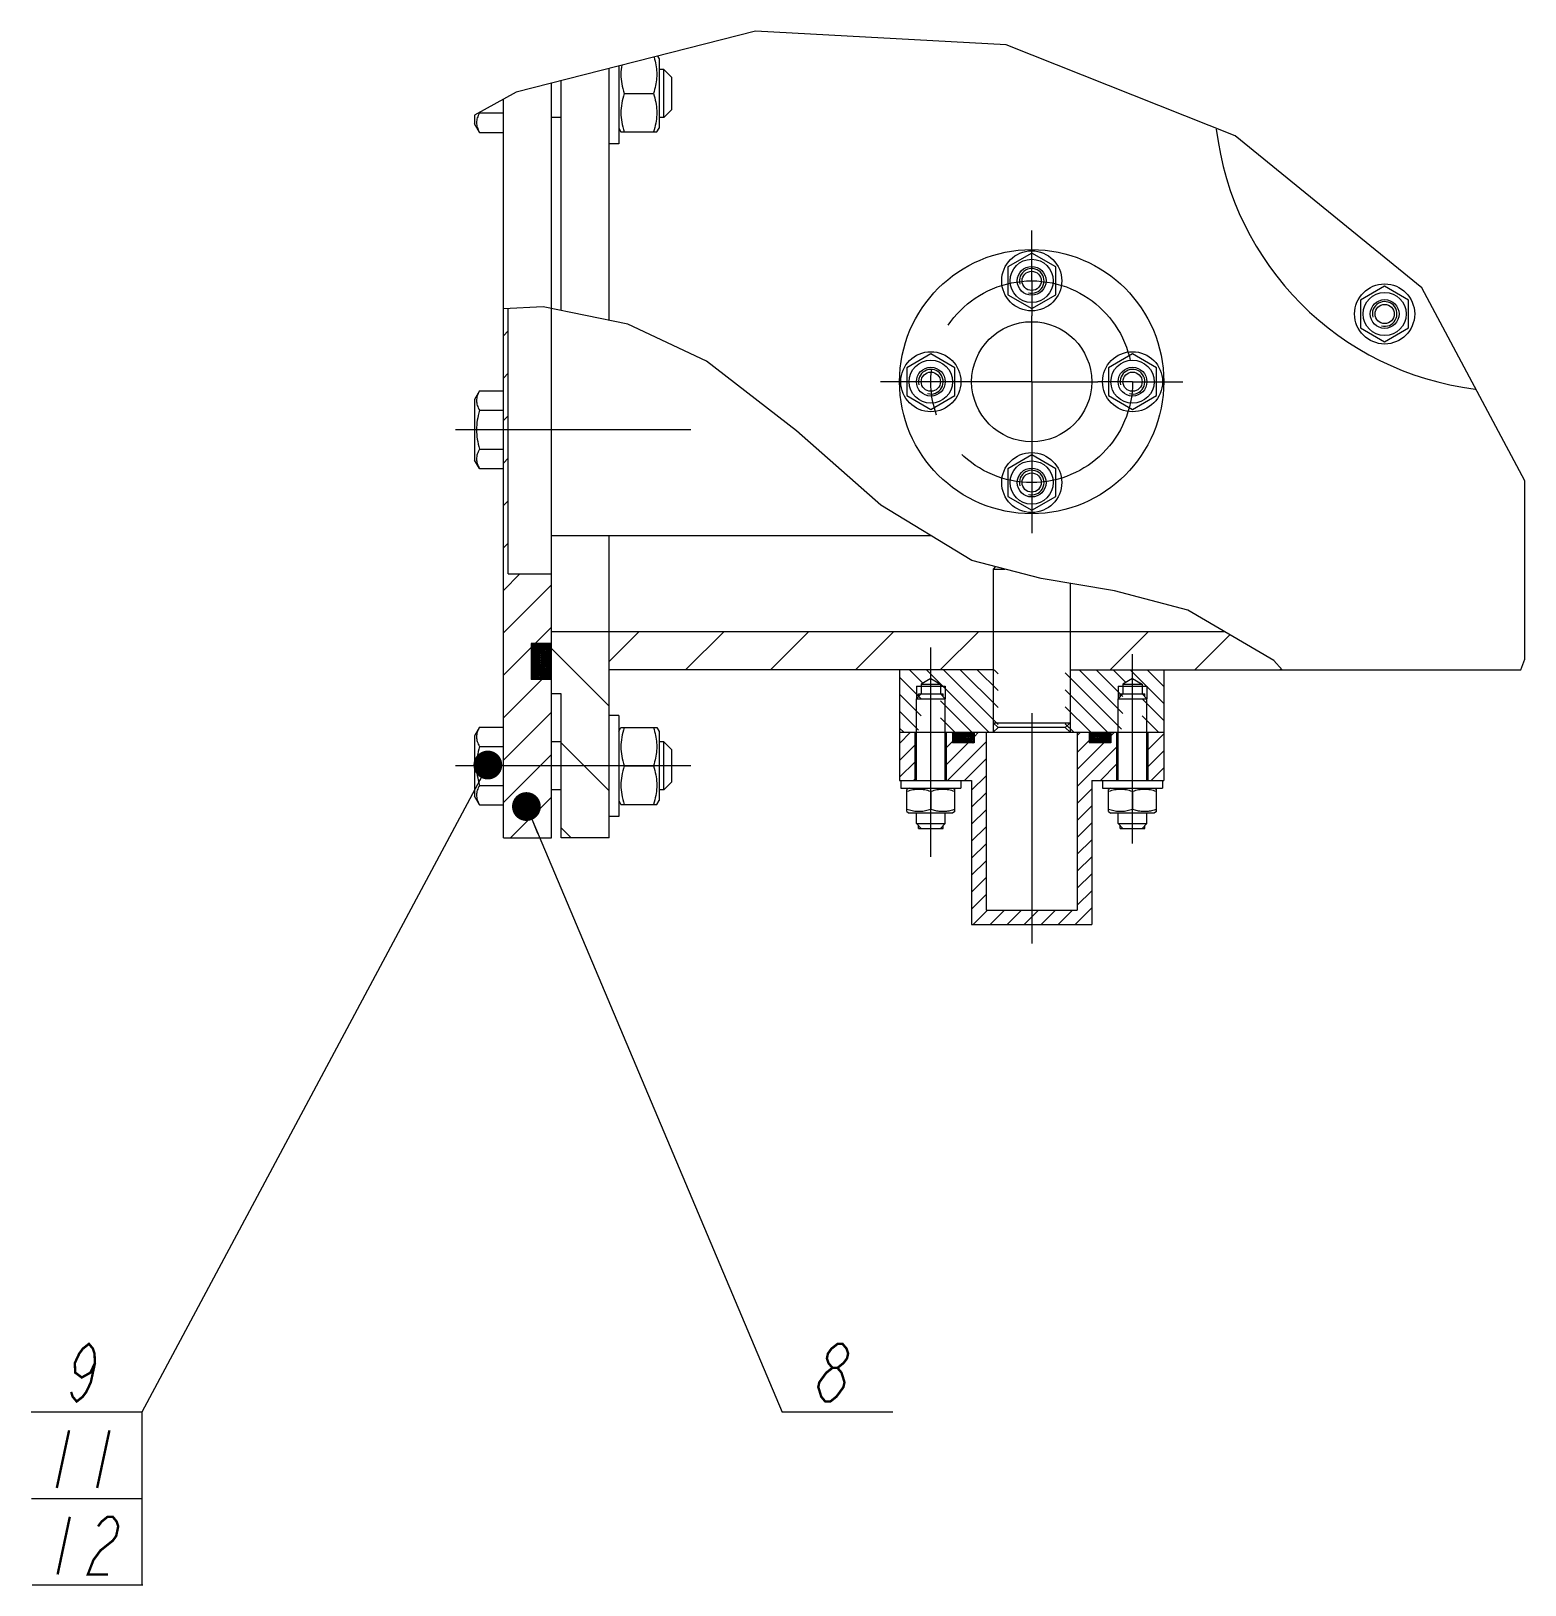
# Model space of a CAD drawing. Header units: millimetres. Extents: x 0 to 1189, y 0 to 841.
# Drawn here: x 825.7 to 981.3, y 295.2 to 457 of the extents above; entities that cross this region are included whole.
import ezdxf

# ---------------------------------------------------------------- set-up
doc = ezdxf.new("R2010")
doc.units = ezdxf.units.MM
doc.header["$LTSCALE"] = 65.395
doc.linetypes.add('CENTER', pattern=[0.6, 0.375, -0.075, 0.075, -0.075])
doc.layers.get('0').update_dxf_attribs({"linetype": 'CONTINUOUS'})
doc.layers.add('ALL_AXIS', color=7, linetype='CONTINUOUS')
doc.styles.get("Standard").update_dxf_attribs({"font": 'txt', "width": 0.7})
doc.dimstyles.get("Standard").update_dxf_attribs({"dimtxt": 3.5, "dimasz": 3, "dimexe": 0.18, "dimexo": 0.0625, "dimgap": 0.09, "dimtad": 1, "dimdec": 5, "dimdsep": 46, "dimtxsty": 'STANDARD', "dimblk": '_FILLED', "dimblk1": '_FILLED', "dimblk2": '_FILLED', "dimcen": 0.09, "dimadec": 0, "dimazin": 0, "dimtol": 1, "dimtp": 1e-05, "dimtm": 1e-05, "dimtfac": 1, "dimtdec": 5, "dimtofl": 0, "dimtmove": 0, "dimatfit": 3, "dimldrblk": '_FILLED', "dimfxl": 1, "dimtolj": 1, "dimarcsym": 0})

# ---------------------------------------------------------------- blocks, each defined once
blk = doc.blocks.new('SYMBOL_39_BL0', base_point=(837.27, 304.25))
at = {"color": 2, "linetype": 'CONTINUOUS'}
blk.add_line((837.27, 313.25), (837.27, 295.25), dxfattribs=at)
blk = doc.blocks.new('_FILLED')
at = {"color": 0, "linetype": 'BYBLOCK'}
blk.add_solid([(0, 0), (-1, 0.167), (-1, -0.167)], dxfattribs=at)
blk = doc.blocks.new('BOM BALLOON 64_BL10', base_point=(909.72, 316.79))
at = {"color": 2, "linetype": 'CONTINUOUS'}
blk.add_line((903.95, 313.25), (915.48, 313.25), dxfattribs=at)
at = {"color": 2, "linetype": 'CONTINUOUS', "const_width": 0.25}
for points in [[(909.19, 317.84), (908.77, 318.34), (908.61, 318.84), (908.72, 319.34), (909.09, 319.84), (909.72, 320.34), (910.24, 320.34), (910.66, 319.84), (910.82, 319.34), (910.71, 318.84), (910.34, 318.34), (909.71, 317.84)], [(908.44, 314.34), (908.02, 314.84), (907.87, 315.34), (907.71, 315.84), (907.82, 316.34), (908.18, 316.84), (908.55, 317.34), (909.19, 317.84), (909.71, 317.84), (910.13, 317.34), (910.29, 316.84), (910.44, 316.34), (910.33, 315.84), (909.97, 315.34), (909.6, 314.84), (908.97, 314.34), (908.44, 314.34)]]:
    blk.add_lwpolyline(points, dxfattribs=at)
blk = doc.blocks.new('BOM BALLOON 65_BL11', base_point=(831.51, 316.79))
at = {"color": 2, "linetype": 'CONTINUOUS'}
blk.add_line((825.75, 313.25), (837.27, 313.25), dxfattribs=at)
at = {"color": 2, "linetype": 'CONTINUOUS', "const_width": 0.25}
blk.add_lwpolyline([(832.4, 318.34), (831.92, 317.34), (831.03, 316.84), (830.35, 317.34), (830.3, 318.34), (830.77, 319.34), (831.14, 319.84), (831.77, 320.34), (832.19, 319.84), (832.35, 319.34), (832.4, 318.34), (831.97, 316.34), (831.5, 315.34), (831.13, 314.84), (830.5, 314.34), (830.08, 314.84), (829.92, 315.34)], dxfattribs=at)
blk = doc.blocks.new('BOM BALLOON 67_BL12', base_point=(831.55, 307.79))
at = {"color": 2, "linetype": 'CONTINUOUS'}
blk.add_line((825.78, 304.25), (837.31, 304.25), dxfattribs=at)
at = {"color": 2, "linetype": 'CONTINUOUS', "const_width": 0.25}
for points in [[(829.71, 311.34), (828.43, 305.34)], [(833.91, 311.34), (832.63, 305.34)]]:
    blk.add_lwpolyline(points, dxfattribs=at)
blk = doc.blocks.new('BOM BALLOON 68_BL13', base_point=(831.62, 298.79))
at = {"color": 2, "linetype": 'CONTINUOUS'}
blk.add_line((825.86, 295.25), (837.38, 295.25), dxfattribs=at)
at = {"color": 2, "linetype": 'CONTINUOUS', "const_width": 0.25}
for points in [[(829.78, 302.34), (828.51, 296.34)], [(832.72, 301.34), (833.09, 301.84), (833.72, 302.34), (834.25, 302.34), (834.66, 301.84), (834.82, 301.34), (834.61, 300.34), (834.24, 299.84), (833.61, 299.34), (832.98, 298.84), (832.24, 297.84), (831.66, 296.34), (833.76, 296.34)]]:
    blk.add_lwpolyline(points, dxfattribs=at)

msp = doc.modelspace()

# ---------------------------------------------------------------- linework, layer by layer
at = {"color": 7, "linetype": 'CONTINUOUS'}
for p, q in [((901.15615289, 457.00871372), (876.25122143, 450.63298883)), ((927.26651014, 455.56466518), (901.15615289, 457.00871372)), ((951.10151068, 446.11126981), (927.26651014, 455.56466518)), ((885.92718079, 426.88386897), (885.92718079, 453.11005868)), ((886.92718079, 453.36606119), (886.92718079, 445.25613375)), ((890.95877627, 454.39815974), (891.1273761, 454.10613985)), ((891.1273761, 454.10610933), (891.1273761, 446.90615816)), ((891.6273761, 453.00613375), (891.1273761, 453.00613375)), ((891.6273761, 448.00613375), (891.6273761, 453.00613375)), ((892.42718079, 452.20613069), (891.6273761, 453.00613375)), ((879.92718079, 373.00613375), (879.92718079, 451.57404364)), ((880.92718079, 427.92320853), (880.92718079, 451.83004614)), ((892.42718079, 452.20613069), (892.42718079, 448.8061368)), ((876.25122143, 450.63298883), (871.92718079, 448.25320314)), ((874.92718079, 373.00613375), (874.92718079, 449.90428777)), ((887.51555969, 450.50613375), (890.53899719, 450.50613375)), ((871.92718079, 448.25320314), (871.92718079, 447.35613985)), ((872.44182922, 448.48541231), (874.92718079, 448.48541231)), ((891.6273761, 448.00613375), (892.42718079, 448.8061368)), ((872.44182922, 446.46467562), (871.92718079, 447.35613985)), ((872.44182922, 446.46467562), (874.92718079, 446.46467562)), ((880.92718079, 448.00613375), (879.92718079, 448.00613375)), ((886.92718079, 446.90612764), (887.15813782, 446.50613375)), ((887.15813782, 446.50613375), (890.89641907, 446.50613375)), ((890.89641907, 446.50610323), (891.1273761, 446.90612764)), ((891.6273761, 448.00613375), (891.1273761, 448.00613375)), ((886.92718079, 445.25613375), (885.92718079, 445.25613375)), ((970.55356623, 430.2940814), (951.10151068, 446.11126981)), ((929.92718079, 433.89288301), (927.42718079, 432.44950838)), ((932.42718079, 432.44950838), (929.92718079, 433.89288301)), ((927.42718079, 432.44950838), (927.42718079, 429.56275911)), ((932.42718079, 429.56275911), (932.42718079, 432.44950838)), ((966.67718079, 430.4432065), (964.17718079, 428.99983187)), ((969.17718079, 428.99983187), (966.67718079, 430.4432065)), ((981.28197119, 410.1916779), (970.55356623, 430.2940814)), ((927.42718079, 429.56275911), (929.92718079, 428.11938448)), ((929.92718079, 428.11938448), (932.42718079, 429.56275911)), ((964.17718079, 428.99983187), (964.17718079, 426.1130826)), ((969.17718079, 426.1130826), (969.17718079, 428.99983187)), ((879.06246307, 428.31081535), (874.92718079, 428.08633394)), ((875.42718079, 400.50613375), (875.42718079, 428.11347582)), ((887.86468079, 426.48115511), (879.06246307, 428.31081535)), ((896.05511047, 422.64030428), (887.86468079, 426.48115511)), ((964.17718079, 426.1130826), (966.67718079, 424.66970796)), ((966.67718079, 424.66970796), (969.17718079, 426.1130826)), ((905.43596985, 415.38424654), (896.05511047, 422.64030428)), ((919.42718079, 423.39288301), (916.92718079, 421.94950838)), ((921.92718079, 421.94950838), (919.42718079, 423.39288301)), ((940.42718079, 423.39288301), (937.92718079, 421.94950838)), ((942.92718079, 421.94950838), (940.42718079, 423.39288301)), ((916.92718079, 421.94950838), (916.92718079, 419.06275911)), ((921.92718079, 419.06275911), (921.92718079, 421.94950838)), ((937.92718079, 421.94950838), (937.92718079, 419.06275911)), ((942.92718079, 419.06275911), (942.92718079, 421.94950838)), ((872.44182922, 419.54759188), (871.92718079, 418.65612764)), ((872.44182922, 419.54759188), (874.92718079, 419.54759188)), ((916.92718079, 419.06275911), (919.42718079, 417.61938448)), ((919.42718079, 417.61938448), (921.92718079, 419.06275911)), ((937.92718079, 419.06275911), (940.42718079, 417.61938448)), ((940.42718079, 417.61938448), (942.92718079, 419.06275911)), ((871.92718079, 418.65612764), (871.92718079, 412.35613985)), ((872.44182922, 417.52685518), (874.92718079, 417.52685518)), ((914.2289386, 407.65496797), (905.43596985, 415.38424654)), ((872.44182922, 413.48541231), (874.92718079, 413.48541231)), ((929.92718079, 412.89288301), (927.42718079, 411.44950838)), ((932.42718079, 411.44950838), (929.92718079, 412.89288301)), ((872.44182922, 411.46467562), (871.92718079, 412.35613985)), ((872.44182922, 411.46467562), (874.92718079, 411.46467562)), ((927.42718079, 411.44950838), (927.42718079, 408.56275911)), ((932.42718079, 408.56275911), (932.42718079, 411.44950838)), ((981.26228819, 391.63891707), (981.28197119, 410.1916779)), ((923.71087219, 401.89837618), (914.2289386, 407.65496797)), ((927.42718079, 408.56275911), (929.92718079, 407.11938448)), ((929.92718079, 407.11938448), (932.42718079, 408.56275911)), ((879.92718079, 404.50613375), (919.41546204, 404.50613375)), ((885.92718079, 373.00613375), (885.92718079, 404.50613375)), ((930.91325794, 400.01659763), (923.71092318, 401.89836859)), ((926.17568549, 401.25439434), (925.92718079, 401.00613375)), ((875.42718079, 400.50613375), (879.92718079, 400.50613375)), ((925.92718079, 401.00613375), (925.92718079, 385.00613375)), ((925.92718079, 401.00613375), (927.12588396, 401.00613375)), ((938.55022766, 398.74134798), (930.91302063, 400.01660127)), ((933.92718079, 399.51329012), (933.92718079, 385.00613375)), ((946.18135498, 396.71288433), (938.55001297, 398.74135108)), ((955.1327378, 391.49014733), (946.18135498, 396.71288433)), ((877.82708313, 393.25613375), (877.82708313, 389.50613375)), ((879.92718079, 393.25613375), (877.82708313, 393.25613375)), ((879.92718079, 394.50613375), (949.96380188, 394.50613375)), ((955.99361502, 390.50613375), (955.1327378, 391.49014733)), ((980.87053069, 390.50613375), (981.26228819, 391.63891707)), ((925.92718079, 390.50613375), (885.92718079, 390.50613375)), ((916.17718079, 390.50613375), (916.17718079, 379.00613375)), ((933.92718079, 390.50613375), (980.87053069, 390.50613375)), ((943.67718079, 390.50613375), (943.67718079, 379.00613375)), ((879.92718079, 389.50613375), (877.82708313, 389.50613375)), ((917.92718079, 388.8061368), (920.92718079, 388.8061368)), ((919.42718079, 389.60699434), (918.42718079, 389.00613375)), ((918.42718079, 389.00613375), (918.42718079, 388.00613375)), ((918.42718079, 389.00613375), (920.42718079, 389.00613375)), ((919.42718079, 389.60699434), (920.42718079, 389.00613375)), ((920.42718079, 389.00613375), (920.42718079, 388.00613375)), ((938.92718079, 388.8061368), (941.92718079, 388.8061368)), ((940.42718079, 389.60699434), (939.42718079, 389.00613375)), ((939.42718079, 389.00613375), (941.42718079, 389.00613375)), ((939.42718079, 389.00613375), (939.42718079, 388.00613375)), ((940.42718079, 389.60699434), (941.42718079, 389.00613375)), ((941.42718079, 389.00613375), (941.42718079, 388.00613375)), ((880.92718079, 388.00613375), (879.92718079, 388.00613375)), ((880.92718079, 373.00613375), (880.92718079, 388.00613375)), ((918.42718079, 388.00613375), (917.92718079, 387.50613375)), ((917.92718079, 379.00613375), (917.92718079, 387.50613375)), ((917.92718079, 387.50613375), (920.92718079, 387.50613375)), ((918.14397766, 388.00613375), (920.71087219, 388.00613375)), ((920.42718079, 388.00613375), (920.92718079, 387.50613375)), ((920.92718079, 379.00613375), (920.92718079, 387.50613375)), ((939.42718079, 388.00613375), (938.92718079, 387.50613375)), ((938.92718079, 387.50613375), (941.92718079, 387.50613375)), ((938.92718079, 379.00613375), (938.92718079, 387.50613375)), ((939.14397766, 388.00613375), (941.71087219, 388.00613375)), ((941.42718079, 388.00613375), (941.92718079, 387.50613375)), ((941.92718079, 379.00613375), (941.92718079, 387.50613375)), ((886.92718079, 385.75613375), (885.92718079, 385.75613375)), ((886.92718079, 385.75613375), (886.92718079, 375.25613375)), ((925.92718079, 385.00613375), (933.92718079, 385.00613375)), ((925.92718079, 385.00613375), (926.42718079, 384.50613375)), ((933.92718079, 385.00613375), (933.42718079, 384.50613375)), ((872.44182922, 384.54759188), (871.92718079, 383.65612764)), ((871.92718079, 383.65612764), (871.92718079, 377.35613985)), ((872.44182922, 384.54759188), (874.92718079, 384.54759188)), ((886.92718079, 384.10613985), (887.15813782, 384.50613375)), ((887.15813782, 384.50613375), (890.89641907, 384.50613375)), ((890.89641907, 384.50616426), (891.1273761, 384.10613985)), ((891.1273761, 384.10610933), (891.1273761, 376.90615816)), ((916.17718079, 384.00613375), (943.67718079, 384.00613375)), ((917.80218079, 379.00613375), (917.80218079, 384.00613375)), ((921.05218079, 379.00613375), (921.05218079, 384.00613375)), ((921.67718079, 384.00613375), (921.67718079, 382.90612764)), ((923.92718079, 384.00613375), (923.92718079, 382.90612764)), ((925.17718079, 384.00613375), (925.17718079, 365.50613375)), ((926.42718079, 384.50613375), (925.92718079, 384.00613375)), ((933.42718079, 384.50613375), (926.42718079, 384.50613375)), ((933.42718079, 384.50613375), (933.92718079, 384.00613375)), ((934.67718079, 384.00613375), (934.67718079, 365.50613375)), ((935.92718079, 384.00613375), (935.92718079, 382.90612764)), ((938.17718079, 384.00613375), (938.17718079, 382.90612764)), ((938.80218079, 379.00613375), (938.80218079, 384.00613375)), ((942.05218079, 379.00613375), (942.05218079, 384.00613375)), ((872.44182922, 382.52685518), (874.92718079, 382.52685518)), ((880.92718079, 383.00613375), (879.92718079, 383.00613375)), ((891.6273761, 383.00613375), (891.1273761, 383.00613375)), ((891.6273761, 378.00613375), (891.6273761, 383.00613375)), ((892.42718079, 382.20613069), (891.6273761, 383.00613375)), ((892.42718079, 382.20613069), (892.42718079, 378.8061368)), ((923.92718079, 382.90612764), (921.67718079, 382.90612764)), ((938.17718079, 382.90612764), (935.92718079, 382.90612764)), ((887.51555969, 380.50613375), (890.53899719, 380.50613375)), ((891.6273761, 378.00613375), (892.42718079, 378.8061368)), ((916.17718079, 379.00613375), (923.67718079, 379.00613375)), ((916.30218079, 379.00613375), (916.30218079, 378.20613069)), ((922.55218079, 379.00613375), (922.55218079, 378.20613069)), ((923.67718079, 379.00613375), (923.67718079, 364.00613375)), ((936.17718079, 379.00613375), (943.67718079, 379.00613375)), ((936.17718079, 379.00613375), (936.17718079, 364.00613375)), ((937.30218079, 379.00613375), (937.30218079, 378.20613069)), ((943.55218079, 379.00613375), (943.55218079, 378.20613069)), ((872.44182922, 376.46467562), (871.92718079, 377.35613985)), ((872.44182922, 378.48541231), (874.92718079, 378.48541231)), ((880.92718079, 378.00613375), (879.92718079, 378.00613375)), ((886.92718079, 376.90612764), (887.15813782, 376.50613375)), ((890.89641907, 376.50610323), (891.1273761, 376.90612764)), ((891.6273761, 378.00613375), (891.1273761, 378.00613375)), ((916.30218079, 378.20613069), (922.55218079, 378.20613069)), ((917.17718079, 378.20613069), (916.92718079, 378.06179781)), ((916.92718079, 375.75047273), (916.92718079, 378.06179781)), ((919.42718079, 377.83850069), (919.42718079, 375.97376985)), ((921.67718079, 378.20613069), (921.92718079, 378.06179781)), ((921.92718079, 375.75047273), (921.92718079, 378.06179781)), ((937.30218079, 378.20613069), (943.55218079, 378.20613069)), ((938.17718079, 378.20613069), (937.92718079, 378.06179781)), ((937.92718079, 375.75047273), (937.92718079, 378.06179781)), ((940.42718079, 377.83850069), (940.42718079, 375.97376985)), ((942.67718079, 378.20613069), (942.92718079, 378.06179781)), ((942.92718079, 375.75047273), (942.92718079, 378.06179781)), ((872.44182922, 376.46467562), (874.92718079, 376.46467562)), ((887.15813782, 376.50613375), (890.89641907, 376.50613375)), ((916.92718079, 375.75048799), (917.17718079, 375.60613985)), ((921.67718079, 375.60613985), (917.17718079, 375.60613985)), ((917.92718079, 374.50613375), (917.92718079, 375.60613985)), ((920.92718079, 374.50613375), (920.92718079, 375.60613985)), ((921.92718079, 375.75048799), (921.67718079, 375.60613985)), ((937.92718079, 375.75048799), (938.17718079, 375.60613985)), ((942.67718079, 375.60613985), (938.17718079, 375.60613985)), ((938.92718079, 374.50613375), (938.92718079, 375.60613985)), ((941.92718079, 374.50613375), (941.92718079, 375.60613985)), ((942.92718079, 375.75048799), (942.67718079, 375.60613985)), ((886.92718079, 375.25613375), (885.92718079, 375.25613375)), ((918.42718079, 374.00613375), (917.92718079, 374.50613375)), ((917.92718079, 374.50613375), (920.92718079, 374.50613375)), ((918.14397766, 374.00613375), (920.71087219, 374.00613375)), ((920.42718079, 374.00613375), (920.92718079, 374.50613375)), ((938.92718079, 374.50613375), (941.92718079, 374.50613375)), ((939.42718079, 374.00613375), (938.92718079, 374.50613375)), ((939.14397766, 374.00613375), (941.71087219, 374.00613375)), ((941.42718079, 374.00613375), (941.92718079, 374.50613375)), ((874.92718079, 373.00613375), (879.92718079, 373.00613375)), ((885.92718079, 373.00613375), (880.92718079, 373.00613375)), ((923.67718079, 364.00613375), (936.17718079, 364.00613375)), ((925.17718079, 365.50613375), (934.67718079, 365.50613375))]:
    msp.add_line(p, q, dxfattribs=at)
at = {"color": 2, "linetype": 'CONTINUOUS'}
for p, q in [((874.92727797, 425.29855972), (875.42727797, 425.79855972)), ((874.92727797, 420.87914233), (875.42727797, 421.37914233)), ((874.92727797, 416.45972495), (875.42727797, 416.95972495)), ((874.92727797, 412.04030757), (875.42727797, 412.54030757)), ((874.92727797, 407.62089019), (875.42727797, 408.12089019)), ((874.92727797, 403.2014728), (875.42727797, 403.7014728)), ((874.92727797, 398.78205542), (876.6513563, 400.50613375)), ((874.92727797, 394.36263804), (879.92727797, 399.36263804)), ((878.24019106, 393.25613375), (879.92727797, 394.94322066)), ((877.82727797, 393.11566469), (877.96774703, 393.25613375)), ((877.82727797, 392.93888799), (878.14452372, 393.25613375)), ((877.82727797, 392.7621113), (878.32130042, 393.25613375)), ((877.82727797, 392.5853346), (878.49807711, 393.25613375)), ((877.82727797, 392.40855791), (878.67485381, 393.25613375)), ((877.82727797, 392.23178121), (878.8516305, 393.25613375)), ((877.82727797, 392.05500452), (879.0284072, 393.25613375)), ((877.82727797, 391.87822782), (879.20518389, 393.25613375)), ((877.82727797, 391.70145113), (879.38196059, 393.25613375)), ((877.82727797, 391.52467443), (879.55873729, 393.25613375)), ((877.82727797, 391.34789774), (879.73551398, 393.25613375)), ((877.82727797, 391.17112104), (879.91229068, 393.25613375)), ((879.92727797, 391.06852755), (877.82727797, 393.16852755)), ((877.82727797, 390.99434435), (879.92727797, 393.09434435)), ((879.92727797, 391.24530425), (877.91644848, 393.25613375)), ((879.92727797, 391.42208094), (878.09322517, 393.25613375)), ((879.92727797, 391.59885764), (878.27000187, 393.25613375)), ((879.92727797, 391.77563433), (878.44677856, 393.25613375)), ((879.92727797, 391.95241103), (878.62355526, 393.25613375)), ((879.92727797, 392.12918772), (878.80033195, 393.25613375)), ((879.92727797, 392.30596442), (878.97710865, 393.25613375)), ((879.92727797, 392.48274112), (879.15388534, 393.25613375)), ((879.92727797, 392.65951781), (879.33066204, 393.25613375)), ((879.92727797, 392.83629451), (879.50743873, 393.25613375)), ((879.92727797, 393.0130712), (879.68421543, 393.25613375)), ((879.92727797, 393.1898479), (879.86099212, 393.25613375)), ((885.92727797, 391.37761452), (889.05579719, 394.50613375)), ((893.89463196, 390.50613375), (897.89463196, 394.50613375)), ((902.73346672, 390.50613375), (906.73346672, 394.50613375)), ((911.57230149, 390.50613375), (915.57230149, 394.50613375)), ((920.41113625, 390.50613375), (924.41113625, 394.50613375)), ((938.08880578, 390.50613375), (942.08880578, 394.50613375)), ((946.92764055, 390.50613375), (950.57240636, 394.15089955)), ((874.92727797, 389.94322066), (877.82727797, 392.84322066)), ((879.92727797, 390.89175086), (877.82727797, 392.99175086)), ((877.82727797, 390.81756765), (879.92727797, 392.91756765)), ((879.92727797, 390.71497416), (877.82727797, 392.81497416)), ((877.82727797, 390.64079096), (879.92727797, 392.74079096)), ((879.92727797, 390.53819747), (877.82727797, 392.63819747)), ((877.82727797, 390.46401426), (879.92727797, 392.56401426)), ((879.92727797, 390.36142077), (877.82727797, 392.46142077)), ((877.82727797, 390.28723757), (879.92727797, 392.38723757)), ((879.92727797, 390.18464408), (877.82727797, 392.28464408)), ((877.82727797, 390.11046087), (879.92727797, 392.21046087)), ((879.92727797, 390.00786738), (877.82727797, 392.10786738)), ((877.82727797, 389.93368417), (879.92727797, 392.03368417)), ((879.92727797, 389.83109069), (877.82727797, 391.93109069)), ((877.82727797, 389.75690748), (879.92727797, 391.85690748)), ((879.92727797, 389.65431399), (877.82727797, 391.75431399)), ((877.82727797, 389.58013078), (879.92727797, 391.68013078)), ((879.89868152, 389.50613375), (877.82727797, 391.5775373)), ((877.93005763, 389.50613375), (879.92727797, 391.50335409)), ((885.92727797, 386.74477751), (879.92727797, 392.74477751)), ((879.72190483, 389.50613375), (877.82727797, 391.4007606)), ((879.54512813, 389.50613375), (877.82727797, 391.2239839)), ((879.36835144, 389.50613375), (877.82727797, 391.04720721)), ((879.19157474, 389.50613375), (877.82727797, 390.87043051)), ((879.01479805, 389.50613375), (877.82727797, 390.69365382)), ((878.83802135, 389.50613375), (877.82727797, 390.51687712)), ((878.66124466, 389.50613375), (877.82727797, 390.34010043)), ((878.48446796, 389.50613375), (877.82727797, 390.16332373)), ((878.30769126, 389.50613375), (877.82727797, 389.98654704)), ((878.10683432, 389.50613375), (879.92727797, 391.32657739)), ((878.28361102, 389.50613375), (879.92727797, 391.1498007)), ((878.46038771, 389.50613375), (879.92727797, 390.973024)), ((878.63716441, 389.50613375), (879.92727797, 390.79624731)), ((878.81394111, 389.50613375), (879.92727797, 390.61947061)), ((878.9907178, 389.50613375), (879.92727797, 390.44269392)), ((879.1674945, 389.50613375), (879.92727797, 390.26591722)), ((879.34427119, 389.50613375), (879.92727797, 390.08914053)), ((879.52104789, 389.50613375), (879.92727797, 389.91236383)), ((918.59437291, 389.10653451), (917.19477368, 390.50613375)), ((925.46254063, 384.00613375), (918.96254063, 390.50613375)), ((926.42727797, 384.80916336), (920.73030758, 390.50613375)), ((926.42727797, 386.57693031), (922.49807454, 390.50613375)), ((926.42727797, 388.34469726), (924.26584149, 390.50613375)), ((926.42727797, 390.11246422), (926.03360844, 390.50613375)), ((939.26597711, 384.34483289), (933.42727797, 390.18353203)), ((939.42727797, 385.95129898), (934.87244321, 390.50613375)), ((939.42727797, 387.71906593), (936.64021016, 390.50613375)), ((939.72755342, 389.18655744), (938.40797711, 390.50613375)), ((943.67727797, 387.00459984), (940.17574407, 390.50613375)), ((943.67727797, 388.77236679), (941.94351102, 390.50613375)), ((955.76647531, 390.50613375), (955.88762533, 390.62728377)), ((874.92727797, 385.52380327), (878.90960844, 389.50613375)), ((878.13091457, 389.50613375), (877.82727797, 389.80977034)), ((877.95413787, 389.50613375), (877.82727797, 389.63299365)), ((879.69782458, 389.50613375), (879.92727797, 389.73558714)), ((879.87460128, 389.50613375), (879.92727797, 389.55881044)), ((918.42727797, 387.5058625), (916.17727797, 389.7558625)), ((917.92718079, 388.8061368), (917.92718079, 387.50613375)), ((920.92718079, 388.8061368), (920.92718079, 387.50613375)), ((937.8369093, 384.00613375), (933.42727797, 388.41576507)), ((938.92718079, 388.8061368), (938.92718079, 387.50613375)), ((941.92718079, 388.8061368), (941.92718079, 387.50613375)), ((918.42727797, 385.73809554), (916.17727797, 387.98809554)), ((918.14397766, 387.7226407), (918.14397766, 388.00613375)), ((923.69477368, 384.00613375), (920.42727797, 387.27362945)), ((920.71087219, 387.7226407), (920.71087219, 388.00613375)), ((936.06914235, 384.00613375), (933.42727797, 386.64799812)), ((939.14397766, 387.7226407), (939.14397766, 388.00613375)), ((943.67727797, 385.23683289), (941.42727797, 387.48683289)), ((941.71087219, 387.7226407), (941.71087219, 388.00613375)), ((874.92727797, 381.10438589), (879.92727797, 386.10438589)), ((918.1593754, 384.23823117), (916.17727797, 386.22032859)), ((921.92700672, 384.00613375), (920.42727797, 385.5058625)), ((925.92718079, 385.00613375), (925.92718079, 384.00613375)), ((933.92718079, 385.00613375), (933.92718079, 384.00613375)), ((943.14021016, 384.00613375), (941.42727797, 385.71906593)), ((916.62370587, 384.00613375), (916.17727797, 384.45256164)), ((916.17727797, 382.85700671), (917.32640501, 384.00613375)), ((921.67727797, 383.88942658), (921.79398514, 384.00613375)), ((921.67727797, 383.71264988), (921.97076183, 384.00613375)), ((921.67727797, 383.53587319), (922.14753853, 384.00613375)), ((921.67727797, 383.35909649), (922.32431522, 384.00613375)), ((921.67727797, 383.1823198), (922.50109192, 384.00613375)), ((921.67727797, 383.0055431), (922.67786861, 384.00613375)), ((922.67786861, 382.90613375), (921.67727797, 383.90672439)), ((922.50109192, 382.90613375), (921.67727797, 383.72994769)), ((922.32431522, 382.90613375), (921.67727797, 383.553171)), ((922.14753853, 382.90613375), (921.67727797, 383.3763943)), ((922.85464531, 382.90613375), (921.75464531, 384.00613375)), ((921.75464531, 382.90613375), (922.85464531, 384.00613375)), ((923.031422, 382.90613375), (921.931422, 384.00613375)), ((921.931422, 382.90613375), (923.031422, 384.00613375)), ((923.2081987, 382.90613375), (922.1081987, 384.00613375)), ((922.1081987, 382.90613375), (923.2081987, 384.00613375)), ((923.3849754, 382.90613375), (922.2849754, 384.00613375)), ((922.2849754, 382.90613375), (923.3849754, 384.00613375)), ((923.56175209, 382.90613375), (922.46175209, 384.00613375)), ((922.46175209, 382.90613375), (923.56175209, 384.00613375)), ((923.73852879, 382.90613375), (922.63852879, 384.00613375)), ((922.63852879, 382.90613375), (923.73852879, 384.00613375)), ((923.91530548, 382.90613375), (922.81530548, 384.00613375)), ((922.81530548, 382.90613375), (923.91530548, 384.00613375)), ((923.92727797, 383.07093795), (922.99208218, 384.00613375)), ((922.99208218, 382.90613375), (923.92727797, 383.84132954)), ((923.92727797, 383.24771464), (923.16885887, 384.00613375)), ((923.16885887, 382.90613375), (923.92727797, 383.66455285)), ((923.92727797, 383.42449134), (923.34563557, 384.00613375)), ((923.34563557, 382.90613375), (923.92727797, 383.48777615)), ((923.92727797, 383.60126804), (923.52241226, 384.00613375)), ((923.92727797, 383.77804473), (923.69918896, 384.00613375)), ((923.92727797, 383.95482143), (923.87596565, 384.00613375)), ((923.92727797, 383.5359389), (924.39747282, 384.00613375)), ((934.3013754, 384.00613375), (933.42727797, 384.88023117)), ((934.67727797, 383.67933718), (935.00407454, 384.00613375)), ((935.92727797, 383.99729096), (935.93612076, 384.00613375)), ((935.92727797, 383.82051426), (936.11289746, 384.00613375)), ((935.92727797, 383.64373757), (936.28967415, 384.00613375)), ((935.92727797, 383.46696087), (936.46645085, 384.00613375)), ((935.92727797, 383.29018417), (936.64322754, 384.00613375)), ((935.92727797, 383.11340748), (936.82000424, 384.00613375)), ((935.92727797, 382.93663078), (936.99678093, 384.00613375)), ((936.99678093, 382.90613375), (935.92727797, 383.97563671)), ((936.82000424, 382.90613375), (935.92727797, 383.79886001)), ((936.64322754, 382.90613375), (935.92727797, 383.62208332)), ((936.46645085, 382.90613375), (935.92727797, 383.44530662)), ((937.17355763, 382.90613375), (936.07355763, 384.00613375)), ((936.07355763, 382.90613375), (937.17355763, 384.00613375)), ((937.35033432, 382.90613375), (936.25033432, 384.00613375)), ((936.25033432, 382.90613375), (937.35033432, 384.00613375)), ((937.52711102, 382.90613375), (936.42711102, 384.00613375)), ((936.42711102, 382.90613375), (937.52711102, 384.00613375)), ((937.70388771, 382.90613375), (936.60388771, 384.00613375)), ((936.60388771, 382.90613375), (937.70388771, 384.00613375)), ((937.88066441, 382.90613375), (936.78066441, 384.00613375)), ((936.78066441, 382.90613375), (937.88066441, 384.00613375)), ((938.05744111, 382.90613375), (936.95744111, 384.00613375)), ((936.95744111, 382.90613375), (938.05744111, 384.00613375)), ((938.17727797, 382.96307357), (937.1342178, 384.00613375)), ((937.1342178, 382.90613375), (938.17727797, 383.94919392)), ((938.17727797, 383.13985027), (937.3109945, 384.00613375)), ((937.3109945, 382.90613375), (938.17727797, 383.77241722)), ((938.17727797, 383.31662696), (937.48777119, 384.00613375)), ((937.48777119, 382.90613375), (938.17727797, 383.59564053)), ((938.17727797, 383.49340366), (937.66454789, 384.00613375)), ((937.66454789, 382.90613375), (938.17727797, 383.41886383)), ((938.17727797, 383.67018035), (937.84132458, 384.00613375)), ((938.17727797, 383.84695705), (938.01810128, 384.00613375)), ((938.17727797, 383.64380327), (938.53960844, 384.00613375)), ((942.05227797, 383.98326937), (942.07514235, 384.00613375)), ((942.05227797, 382.21550242), (943.67727797, 383.84050242)), ((885.92727797, 377.90594274), (880.92727797, 382.90594274)), ((916.17727797, 381.08923976), (917.80227797, 382.71423976)), ((921.05227797, 382.42870585), (921.67727797, 383.05370585)), ((921.05227797, 380.6609389), (923.29747282, 382.90613375)), ((921.16523977, 379.00613375), (925.17727797, 383.01817195)), ((921.97076183, 382.90613375), (921.67727797, 383.19961761)), ((921.79398514, 382.90613375), (921.67727797, 383.02284091)), ((923.52241226, 382.90613375), (923.92727797, 383.31099945)), ((923.69918896, 382.90613375), (923.92727797, 383.13422276)), ((923.87596565, 382.90613375), (923.92727797, 382.95744606)), ((934.67727797, 381.91157023), (935.92727797, 383.16157023)), ((934.67727797, 380.14380327), (937.43960844, 382.90613375)), ((934.67727797, 378.37603632), (938.80227797, 382.50103632)), ((936.28967415, 382.90613375), (935.92727797, 383.26852993)), ((936.11289746, 382.90613375), (935.92727797, 383.09175323)), ((935.93612076, 382.90613375), (935.92727797, 382.91497653)), ((937.84132458, 382.90613375), (938.17727797, 383.24208714)), ((938.01810128, 382.90613375), (938.17727797, 383.06531044)), ((942.05227797, 380.44773546), (943.67727797, 382.07273546)), ((874.92727797, 376.68496851), (879.92727797, 381.68496851)), ((916.17727797, 379.3214728), (917.80227797, 380.9464728)), ((922.93300672, 379.00613375), (925.17727797, 381.25040499)), ((937.07514235, 379.00613375), (938.80227797, 380.73326937)), ((942.37844321, 379.00613375), (943.67727797, 380.30496851)), ((917.62970587, 379.00613375), (917.80227797, 379.17870585)), ((923.67727797, 377.98263804), (925.17727797, 379.48263804)), ((875.66786059, 373.00613375), (879.92727797, 377.26555113)), ((923.67727797, 376.21487109), (925.17727797, 377.71487109)), ((934.67727797, 376.60826937), (936.17727797, 378.10826937)), ((923.67727797, 374.44710413), (925.17727797, 375.94710413)), ((934.67727797, 374.84050242), (936.17727797, 376.34050242)), ((881.98825221, 373.00613375), (880.92727797, 374.06710798)), ((918.14397766, 374.00613375), (918.14397766, 374.28962679)), ((920.71087219, 374.00613375), (920.71087219, 374.28962679)), ((923.67727797, 372.67933718), (925.17727797, 374.17933718)), ((934.67727797, 373.07273546), (936.17727797, 374.57273546)), ((939.14397766, 374.00613375), (939.14397766, 374.28962679)), ((941.71087219, 374.00613375), (941.71087219, 374.28962679)), ((923.67727797, 370.91157023), (925.17727797, 372.41157023)), ((934.67727797, 371.30496851), (936.17727797, 372.80496851)), ((923.67727797, 369.14380327), (925.17727797, 370.64380327)), ((934.67727797, 369.53720156), (936.17727797, 371.03720156)), ((923.67727797, 367.37603632), (925.17727797, 368.87603632)), ((934.67727797, 367.7694346), (936.17727797, 369.2694346)), ((934.67727797, 366.00166765), (936.17727797, 367.50166765)), ((923.67727797, 365.60826937), (925.17727797, 367.10826937)), ((934.44951102, 364.00613375), (936.17727797, 365.7339007)), ((923.8429093, 364.00613375), (925.3429093, 365.50613375)), ((925.61067625, 364.00613375), (927.11067625, 365.50613375)), ((927.37844321, 364.00613375), (928.87844321, 365.50613375)), ((929.14621016, 364.00613375), (930.64621016, 365.50613375)), ((930.91397711, 364.00613375), (932.41397711, 365.50613375)), ((932.68174407, 364.00613375), (934.18174407, 365.50613375))]:
    msp.add_line(p, q, dxfattribs=at)
at = {"color": 7, "linetype": 'CONTINUOUS'}
for points in [[(887.24242903, 453.44676553), (887.20940735, 453.24119539), (887.18108704, 452.99600191), (887.16399719, 452.75080843), (887.15813782, 452.50575228), (887.16399719, 452.26071138), (887.18108704, 452.01553316), (887.20989563, 451.77038545), (887.24895813, 451.52423067), (887.2992511, 451.27691622), (887.36028625, 451.02603121), (887.4320636, 450.76878328), (887.51555969, 450.50613375)], [(890.60274311, 454.30701436), (890.60638, 454.29565401), (890.66692688, 454.08891268), (890.71966125, 453.88638277), (890.76604797, 453.68662996), (890.80511047, 453.48847933), (890.83782532, 453.29150362), (890.86321594, 453.0949399), (890.88177063, 452.89871187), (890.89251282, 452.70245333), (890.89641907, 452.50624056), (890.89251282, 452.31004305), (890.88177063, 452.11383028), (890.86321594, 451.91764803), (890.83782532, 451.7211606), (890.80559875, 451.52427645), (890.76604797, 451.32618685), (890.72014954, 451.12657137), (890.66692688, 450.92408724), (890.60638, 450.7170865), (890.53899719, 450.50613375), (890.61370422, 450.27217073), (890.67913391, 450.04280062), (890.73626282, 449.81869478), (890.78460266, 449.59779329), (890.82415344, 449.37832613), (890.85540344, 449.15998812), (890.87835266, 448.94183321), (890.89153625, 448.72392244), (890.89641907, 448.50590486), (890.89153625, 448.2879178), (890.87786438, 448.06999178), (890.85540344, 447.85186739), (890.82415344, 447.63354463), (890.78411438, 447.41413851), (890.73626282, 447.19331331), (890.67913391, 446.96931429), (890.61370422, 446.74002046), (890.53899719, 446.50613375)], [(887.51555969, 450.50613375), (887.4320636, 450.24331636), (887.36028625, 449.98591585), (887.2992511, 449.73486299), (887.24895813, 449.48741121), (887.20940735, 449.24119539), (887.18108704, 448.99600191), (887.16399719, 448.75080843), (887.15813782, 448.50575228), (887.16399719, 448.26071138), (887.18108704, 448.01553316), (887.20989563, 447.77038545), (887.24895813, 447.52423067), (887.2992511, 447.27691622), (887.36028625, 447.02603121), (887.4320636, 446.76878328), (887.51555969, 446.50613375)], [(872.42969445, 448.52976734), (872.44182922, 448.48541231), (872.36907532, 448.35252352), (872.30608704, 448.22242708), (872.2523761, 448.09559603), (872.20891907, 447.97061128)], [(872.20891907, 447.97061128), (872.1742511, 447.84626741), (872.14934875, 447.72242708), (872.13421204, 447.59861727), (872.12932922, 447.47485323), (872.13470032, 447.35105867), (872.14934875, 447.22717256), (872.1742511, 447.1032712), (872.20891907, 446.97880525), (872.25286438, 446.85363741), (872.30657532, 446.72674532), (872.3695636, 446.59696932), (872.44182922, 446.46467562)], [(872.44182922, 419.54759188), (872.3695636, 419.41528292), (872.30657532, 419.28552217), (872.25286438, 419.15872164), (872.20891907, 419.03364534), (872.17473938, 418.90924043), (872.14934875, 418.78538484), (872.13470032, 418.66154451), (872.12932922, 418.53781099), (872.13421204, 418.41407747), (872.14934875, 418.29028292), (872.1742511, 418.1664731), (872.20843079, 418.04211397)], [(872.44182922, 417.52685518), (872.36907532, 417.26124544), (872.30608704, 417.00117464), (872.25286438, 416.74754305), (872.20891907, 416.49760408), (872.1742511, 416.24897737), (872.14934875, 416.00143404), (872.13421204, 415.753967), (872.12932922, 415.5066678), (872.13421204, 415.25935335), (872.14934875, 415.01188631), (872.1742511, 414.76434297), (872.20891907, 414.51567049), (872.2523761, 414.26556368), (872.30608704, 414.0117032), (872.36907532, 413.75134249), (872.44182922, 413.48541231), (872.36907532, 413.35252352), (872.30608704, 413.22242708), (872.2523761, 413.09559603), (872.20891907, 412.97061128), (872.1742511, 412.84626741), (872.14934875, 412.72242708), (872.13421204, 412.59861727), (872.12932922, 412.47485323), (872.13470032, 412.35105867), (872.14934875, 412.22717256), (872.1742511, 412.1032712), (872.20891907, 411.97880525), (872.25286438, 411.85363741), (872.30657532, 411.72674532), (872.3695636, 411.59696932), (872.44182922, 411.46467562)], [(872.20843079, 418.04211397), (872.2523761, 417.91705293), (872.30559875, 417.79013033), (872.36907532, 417.65989656), (872.44182922, 417.52685518)], [(872.44182922, 384.54759188), (872.3695636, 384.41528292), (872.30657532, 384.28552217), (872.25286438, 384.15872164), (872.20891907, 384.03364534), (872.17473938, 383.90924043), (872.14934875, 383.78538484), (872.13470032, 383.66154451), (872.12932922, 383.53781099), (872.13421204, 383.41407747), (872.14934875, 383.29028292), (872.1742511, 383.1664731), (872.20843079, 383.04211397), (872.2523761, 382.91705293), (872.30559875, 382.79013033), (872.36907532, 382.65989656), (872.44182922, 382.52685518)], [(887.51555969, 384.50613375), (887.4320636, 384.24331636), (887.36028625, 383.98591585), (887.2992511, 383.73486299), (887.24895813, 383.48741121), (887.20940735, 383.24119539), (887.18108704, 382.99600191), (887.16399719, 382.75080843), (887.15813782, 382.50575228), (887.16399719, 382.26071138), (887.18108704, 382.01553316), (887.20989563, 381.77038545), (887.24895813, 381.52423067), (887.2992511, 381.27691622), (887.36028625, 381.02603121), (887.4320636, 380.76878328), (887.51555969, 380.50613375)], [(890.53899719, 384.50613375), (890.60638, 384.29565401), (890.66692688, 384.08891268), (890.71966125, 383.88638277), (890.76604797, 383.68662996), (890.80511047, 383.48847933), (890.83782532, 383.29150362), (890.86321594, 383.0949399), (890.88177063, 382.89871187), (890.89251282, 382.70245333), (890.89641907, 382.50624056), (890.89251282, 382.31004305), (890.88177063, 382.11383028), (890.86321594, 381.91764803), (890.83782532, 381.7211606), (890.80559875, 381.52427645), (890.76604797, 381.32618685), (890.72014954, 381.12657137), (890.66692688, 380.92408724), (890.60638, 380.7170865), (890.53899719, 380.50613375), (890.61370422, 380.27217073), (890.67913391, 380.04280062), (890.73626282, 379.81869478), (890.78460266, 379.59779329), (890.82415344, 379.37832613), (890.85540344, 379.15998812), (890.87835266, 378.94183321), (890.89153625, 378.72392244), (890.89641907, 378.50590486), (890.89153625, 378.2879178), (890.87786438, 378.06999178), (890.85540344, 377.85186739), (890.82415344, 377.63354463), (890.78411438, 377.41413851), (890.73626282, 377.19331331), (890.67913391, 376.96931429), (890.61370422, 376.74002046), (890.53899719, 376.50613375)], [(872.44182922, 382.52685518), (872.36907532, 382.26124544), (872.30608704, 382.00117464), (872.25286438, 381.74754305), (872.20891907, 381.49760408), (872.1742511, 381.24897737), (872.14934875, 381.00143404), (872.13421204, 380.753967), (872.12932922, 380.5066678), (872.13421204, 380.25935335), (872.14934875, 380.01188631), (872.1742511, 379.76434297), (872.20891907, 379.51567049), (872.2523761, 379.26556368), (872.30608704, 379.0117032), (872.36907532, 378.75134249), (872.44182922, 378.48541231), (872.36907532, 378.35252352), (872.30608704, 378.22242708), (872.2523761, 378.09559603), (872.20891907, 377.97061128), (872.1742511, 377.84626741), (872.14934875, 377.72242708), (872.13421204, 377.59861727), (872.12932922, 377.47485323), (872.13470032, 377.35105867), (872.14934875, 377.22717256), (872.1742511, 377.1032712), (872.20891907, 376.97880525), (872.25286438, 376.85363741), (872.30657532, 376.72674532), (872.3695636, 376.59696932), (872.44182922, 376.46467562)], [(887.51555969, 380.50613375), (887.4320636, 380.24331636), (887.36028625, 379.98591585), (887.2992511, 379.73486299), (887.24895813, 379.48741121), (887.20940735, 379.24119539), (887.18108704, 378.99600191), (887.16399719, 378.75080843), (887.15813782, 378.50575228), (887.16399719, 378.26071138), (887.18108704, 378.01553316), (887.20989563, 377.77038545), (887.24895813, 377.52423067), (887.2992511, 377.27691622), (887.36028625, 377.02603121), (887.4320636, 376.76878328), (887.51555969, 376.50613375)], [(919.42718079, 377.83850069), (919.26311829, 377.89053316), (919.10198547, 377.93562288), (918.94524719, 377.97372408), (918.79046204, 378.00500459), (918.63665344, 378.0296628), (918.48333313, 378.04743929), (918.33001282, 378.05816622), (918.17718079, 378.06179781), (918.02386047, 378.05815096), (917.87054016, 378.04739351), (917.71721985, 378.02960176), (917.56341125, 378.0049283), (917.40911438, 377.97366304), (917.2523761, 377.93556185), (917.09124329, 377.89050264), (916.92718079, 377.83850069)], [(920.21721985, 378.02960176), (920.06341125, 378.0049283), (919.90911438, 377.97366304), (919.7523761, 377.93556185), (919.59124329, 377.89050264), (919.42718079, 377.83850069)], [(921.60198547, 377.93562288), (921.44524719, 377.97372408), (921.29046204, 378.00500459), (921.13665344, 378.0296628), (920.98333313, 378.04743929), (920.83001282, 378.05816622), (920.67718079, 378.06179781), (920.52386047, 378.05815096), (920.37054016, 378.04739351), (920.21721985, 378.02960176)], [(921.92718079, 377.83850069), (921.76311829, 377.89053316), (921.60198547, 377.93562288)], [(940.42718079, 377.83850069), (940.26311829, 377.89053316), (940.10198547, 377.93562288), (939.94524719, 377.97372408), (939.79046204, 378.00500459), (939.63665344, 378.0296628), (939.48333313, 378.04743929), (939.33001282, 378.05816622), (939.17718079, 378.06179781), (939.02386047, 378.05815096), (938.87054016, 378.04739351), (938.71721985, 378.02960176), (938.56341125, 378.0049283), (938.40911438, 377.97366304), (938.2523761, 377.93556185), (938.09124329, 377.89050264), (937.92718079, 377.83850069)], [(942.92718079, 377.83850069), (942.76311829, 377.89053316), (942.60198547, 377.93562288), (942.44524719, 377.97372408), (942.29046204, 378.00500459), (942.13665344, 378.0296628), (941.98333313, 378.04743929), (941.83001282, 378.05816622), (941.67718079, 378.06179781), (941.52386047, 378.05815096), (941.37054016, 378.04739351), (941.21721985, 378.02960176), (941.06341125, 378.0049283), (940.90911438, 377.97366304), (940.7523761, 377.93556185), (940.59124329, 377.89050264), (940.42718079, 377.83850069)], [(921.92718079, 375.97376985), (921.79583313, 375.9316556), (921.6664386, 375.8939969), (921.53997375, 375.86080904), (921.41497375, 375.83198519), (921.2914386, 375.80737276), (921.16790344, 375.78710909), (921.04534485, 375.77117891), (920.92278625, 375.7597043), (920.79973938, 375.75280733), (920.67718079, 375.75047273), (920.55462219, 375.75279207), (920.4320636, 375.7597043), (920.309505, 375.77114839), (920.18645813, 375.78706331), (920.06341125, 375.80732698), (919.9398761, 375.83190889), (919.8148761, 375.86070223), (919.68841125, 375.89387483), (919.55901672, 375.9315793), (919.42718079, 375.97376985), (919.28118469, 375.92718477), (919.13763, 375.88610811), (918.99749329, 375.85058565), (918.85979797, 375.82044954), (918.72259094, 375.79551668), (918.58587219, 375.77595491), (918.44964172, 375.76185579), (918.31341125, 375.75332613), (918.17718079, 375.75050325), (918.04095032, 375.75332613), (917.90471985, 375.76188631), (917.76848938, 375.77598543), (917.63177063, 375.7955472), (917.4945636, 375.82048006), (917.35686829, 375.85061617), (917.21673157, 375.88613863), (917.07366516, 375.92720003), (916.92718079, 375.97376985)], [(942.92718079, 375.97376985), (942.79583313, 375.9316556), (942.6664386, 375.8939969), (942.53997375, 375.86080904), (942.41497375, 375.83198519), (942.2914386, 375.80737276), (942.16790344, 375.78710909), (942.04534485, 375.77117891), (941.92278625, 375.7597043), (941.79973938, 375.75280733), (941.67718079, 375.75047273), (941.55462219, 375.75279207), (941.4320636, 375.7597043), (941.309505, 375.77114839), (941.18645813, 375.78706331), (941.06341125, 375.80732698), (940.9398761, 375.83190889), (940.8148761, 375.86070223), (940.68841125, 375.89387483), (940.55901672, 375.9315793), (940.42718079, 375.97376985), (940.28118469, 375.92718477), (940.13763, 375.88610811), (939.99749329, 375.85058565), (939.85979797, 375.82044954), (939.72259094, 375.79551668), (939.58587219, 375.77595491), (939.44964172, 375.76185579), (939.31341125, 375.75332613), (939.17718079, 375.75050325), (939.04095032, 375.75332613), (938.90471985, 375.76188631), (938.76848938, 375.77598543), (938.63177063, 375.7955472), (938.4945636, 375.82048006), (938.35686829, 375.85061617), (938.21673157, 375.88613863), (938.07366516, 375.92720003), (937.92718079, 375.97376985)]]:
    msp.add_lwpolyline(points, dxfattribs=at)
for centre, radius in [((929.92727797, 420.50613375), 13.75), ((929.92727797, 431.00613375), 3.125), ((929.92727797, 431.00613375), 2.25), ((929.92727797, 431.00613375), 1.5), ((929.92727797, 431.00613375), 1), ((966.67727797, 427.55646054), 3.125), ((966.67727797, 427.55646054), 2.25), ((966.67727797, 427.55646054), 1.5), ((966.67727797, 427.55646054), 1), ((929.92727797, 420.50613375), 6.25), ((919.42727797, 420.50613375), 3.125), ((919.42727797, 420.50613375), 2.25), ((940.42727797, 420.50613375), 3.125), ((940.42727797, 420.50613375), 2.25), ((919.42727797, 420.50613375), 1.5), ((919.42727797, 420.50613375), 1), ((940.42727797, 420.50613375), 1.5), ((940.42727797, 420.50613375), 1), ((929.92727797, 410.00613375), 3.125), ((929.92727797, 410.00613375), 2.25), ((929.92727797, 410.00613375), 1.5), ((929.92727797, 410.00613375), 1)]:
    msp.add_circle(centre, radius, dxfattribs=at)
msp.add_arc((979.92727797, 450.50613375), 31, 186.8419879559, 262.8953551941, dxfattribs=at)
at = {"color": 2, "linetype": 'CONTINUOUS'}
for centre in [(929.92727797, 431.00613375), (966.67727797, 427.55646054), (919.42727797, 420.50613375), (940.42727797, 420.50613375), (929.92727797, 410.00613375)]:
    msp.add_arc(centre, 1.28349365, 255, 195, dxfattribs=at)
at = {"layer": 'ALL_AXIS', "color": 7, "linetype": 'CENTER'}
for p, q in [((929.92727797, 434.63113375), (929.92727797, 436.25613375)), ((929.92727797, 431.00613375), (929.92727797, 434.63113375)), ((929.92727797, 431.00613375), (929.92727797, 427.38113375)), ((929.92727797, 420.50613375), (929.92727797, 427.38113375)), ((915.80227797, 420.50613375), (914.17727797, 420.50613375)), ((919.42727797, 420.50613375), (915.80227797, 420.50613375)), ((929.92727797, 420.50613375), (919.42727797, 420.50613375)), ((929.92727797, 420.50613375), (929.92727797, 404.75613375)), ((929.92727797, 420.50613375), (936.80227797, 420.50613375)), ((940.42727797, 420.50613375), (936.80227797, 420.50613375)), ((940.42727797, 420.50613375), (945.67727797, 420.50613375)), ((894.42727797, 415.50613375), (869.92727797, 415.50613375)), ((919.42727797, 371.0556874), (919.42727797, 392.83472129)), ((940.42727797, 372.4384832), (940.42727797, 392.14332339)), ((929.92727797, 386.00613375), (929.92727797, 362.00613375)), ((894.42727797, 380.50613375), (869.92727797, 380.50613375))]:
    msp.add_line(p, q, dxfattribs=at)
msp.add_circle((929.92727797, 420.50613375), 10.5, dxfattribs=at)

# ---------------------------------------------------------------- block references
at = {"color": 2, "linetype": 'CONTINUOUS'}
for name, p in [('BOM BALLOON 65_BL11', (831.50980363, 316.79208715)), ('BOM BALLOON 64_BL10', (909.71665462, 316.79208715)), ('SYMBOL_39_BL0', (837.27182336, 304.24726438)), ('BOM BALLOON 67_BL12', (831.54697002, 307.79209879)), ('BOM BALLOON 68_BL13', (831.62130278, 298.79209229))]:
    msp.add_blockref(name, p, dxfattribs=at)

# ---------------------------------------------------------------- leaders
for points in [[(873.30437868, 380.60200058), (837.27182336, 313.24726438)], [(877.32212197, 376.27948672), (903.9546349, 313.24726438)]]:
    msp.add_leader(points, dimstyle='STANDARD', override={"dimtad": 0, "dimldrblk": 'DOT'}, dxfattribs=at)

doc.saveas('drawing.dxf')
